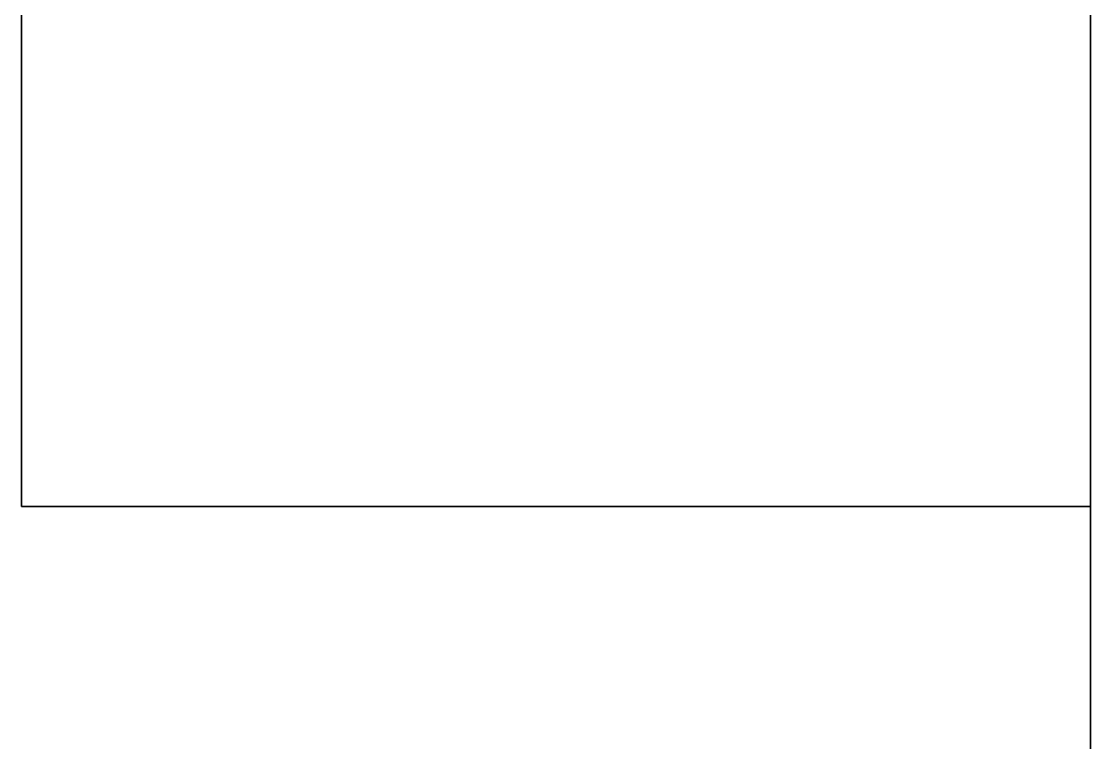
# Model space of a CAD drawing. Header units: millimetres. Extents: x -58 to 58, y -6 to 23.
# Drawn here: x 36.95 to 37.5, y 13.604 to 13.975 of the extents above; entities that cross this region are included whole.
import ezdxf

# ---------------------------------------------------------------- set-up
doc = ezdxf.new("R2010")
doc.units = ezdxf.units.MM
doc.header["$MEASUREMENT"] = 0
doc.layers.add('CL57_ASM', color=7, linetype='CONTINUOUS')

msp = doc.modelspace()

# ---------------------------------------------------------------- linework, layer by layer
at = {"layer": 'CL57_ASM'}
for p, q in [((36.95, 13.7254, -54.87), (36.95, 17.7462, -54.87)), ((36.95, 17.7462, -55.23), (36.95, 13.7254, -55.23)), ((36.95, 13.7254, -54.87), (36.95, 17.7462, -54.87)), ((36.95, 17.7462, -55.23), (36.95, 13.7254, -55.23)), ((36.95, 17.7462, -54.18), (36.95, 13.7254, -54.18)), ((36.95, 13.7254, -53.82), (36.95, 17.7462, -53.82)), ((36.95, 13.7254, -53.82), (36.95, 17.7462, -53.82)), ((36.95, 17.7462, -54.18), (36.95, 13.7254, -54.18)), ((36.95, 17.7462, -53.13), (36.95, 13.7254, -53.13)), ((36.95, 13.7254, -52.77), (36.95, 17.7462, -52.77)), ((36.95, 13.7254, -52.77), (36.95, 17.7462, -52.77)), ((36.95, 17.7462, -53.13), (36.95, 13.7254, -53.13)), ((36.95, 17.7462, -52.08), (36.95, 13.7254, -52.08)), ((36.95, 13.7254, -51.72), (36.95, 17.7462, -51.72)), ((36.95, 13.7254, -51.72), (36.95, 17.7462, -51.72)), ((36.95, 17.7462, -52.08), (36.95, 13.7254, -52.08)), ((36.95, 17.7462, -51.03), (36.95, 13.7254, -51.03)), ((36.95, 13.7254, -50.67), (36.95, 17.7462, -50.67)), ((36.95, 13.7254, -50.67), (36.95, 17.7462, -50.67)), ((36.95, 17.7462, -51.03), (36.95, 13.7254, -51.03)), ((36.95, 17.7462, -49.98), (36.95, 13.7254, -49.98)), ((36.95, 13.7254, -49.62), (36.95, 17.7462, -49.62)), ((36.95, 13.7254, -49.62), (36.95, 17.7462, -49.62)), ((36.95, 17.7462, -49.98), (36.95, 13.7254, -49.98)), ((36.95, 17.7462, -48.93), (36.95, 13.7254, -48.93)), ((36.95, 13.7254, -48.57), (36.95, 17.7462, -48.57)), ((36.95, 13.7254, -48.57), (36.95, 17.7462, -48.57)), ((36.95, 17.7462, -48.93), (36.95, 13.7254, -48.93)), ((36.95, 17.7462, -47.88), (36.95, 13.7254, -47.88)), ((36.95, 13.7254, -47.52), (36.95, 17.7462, -47.52)), ((36.95, 13.7254, -47.52), (36.95, 17.7462, -47.52)), ((36.95, 17.7462, -47.88), (36.95, 13.7254, -47.88)), ((36.95, 13.7254, -54.87), (36.95, 17.7462, -54.87)), ((36.95, 17.7462, -55.23), (36.95, 13.7254, -55.23)), ((36.95, 13.7254, -54.87), (36.95, 17.7462, -54.87)), ((36.95, 17.7462, -55.23), (36.95, 13.7254, -55.23)), ((36.95, 17.7462, -54.18), (36.95, 13.7254, -54.18)), ((36.95, 13.7254, -53.82), (36.95, 17.7462, -53.82)), ((36.95, 13.7254, -53.82), (36.95, 17.7462, -53.82)), ((36.95, 17.7462, -54.18), (36.95, 13.7254, -54.18)), ((36.95, 17.7462, -53.13), (36.95, 13.7254, -53.13)), ((36.95, 13.7254, -52.77), (36.95, 17.7462, -52.77)), ((36.95, 13.7254, -52.77), (36.95, 17.7462, -52.77)), ((36.95, 17.7462, -53.13), (36.95, 13.7254, -53.13)), ((36.95, 17.7462, -52.08), (36.95, 13.7254, -52.08)), ((36.95, 13.7254, -51.72), (36.95, 17.7462, -51.72)), ((36.95, 13.7254, -51.72), (36.95, 17.7462, -51.72)), ((36.95, 17.7462, -52.08), (36.95, 13.7254, -52.08)), ((36.95, 17.7462, -51.03), (36.95, 13.7254, -51.03)), ((36.95, 13.7254, -50.67), (36.95, 17.7462, -50.67)), ((36.95, 13.7254, -50.67), (36.95, 17.7462, -50.67)), ((36.95, 17.7462, -51.03), (36.95, 13.7254, -51.03)), ((36.95, 17.7462, -49.98), (36.95, 13.7254, -49.98)), ((36.95, 13.7254, -49.62), (36.95, 17.7462, -49.62)), ((36.95, 13.7254, -49.62), (36.95, 17.7462, -49.62)), ((36.95, 17.7462, -49.98), (36.95, 13.7254, -49.98)), ((36.95, 17.7462, -48.93), (36.95, 13.7254, -48.93)), ((36.95, 13.7254, -48.57), (36.95, 17.7462, -48.57)), ((36.95, 13.7254, -48.57), (36.95, 17.7462, -48.57)), ((36.95, 17.7462, -48.93), (36.95, 13.7254, -48.93)), ((36.95, 17.7462, -47.88), (36.95, 13.7254, -47.88)), ((36.95, 13.7254, -47.52), (36.95, 17.7462, -47.52)), ((36.95, 13.7254, -47.52), (36.95, 17.7462, -47.52)), ((36.95, 17.7462, -47.88), (36.95, 13.7254, -47.88)), ((36.95, 13.7254, -54.87), (36.95, 17.7462, -54.87)), ((36.95, 17.7462, -55.23), (36.95, 13.7254, -55.23)), ((36.95, 13.7254, -54.87), (36.95, 17.7462, -54.87)), ((36.95, 17.7462, -55.23), (36.95, 13.7254, -55.23)), ((36.95, 17.7462, -54.18), (36.95, 13.7254, -54.18)), ((36.95, 13.7254, -53.82), (36.95, 17.7462, -53.82)), ((36.95, 13.7254, -53.82), (36.95, 17.7462, -53.82)), ((36.95, 17.7462, -54.18), (36.95, 13.7254, -54.18)), ((36.95, 17.7462, -53.13), (36.95, 13.7254, -53.13)), ((36.95, 13.7254, -52.77), (36.95, 17.7462, -52.77)), ((36.95, 13.7254, -52.77), (36.95, 17.7462, -52.77)), ((36.95, 17.7462, -53.13), (36.95, 13.7254, -53.13)), ((36.95, 17.7462, -52.08), (36.95, 13.7254, -52.08)), ((36.95, 13.7254, -51.72), (36.95, 17.7462, -51.72)), ((36.95, 13.7254, -51.72), (36.95, 17.7462, -51.72)), ((36.95, 17.7462, -52.08), (36.95, 13.7254, -52.08)), ((36.95, 17.7462, -51.03), (36.95, 13.7254, -51.03)), ((36.95, 13.7254, -50.67), (36.95, 17.7462, -50.67)), ((36.95, 13.7254, -50.67), (36.95, 17.7462, -50.67)), ((36.95, 17.7462, -51.03), (36.95, 13.7254, -51.03)), ((36.95, 17.7462, -49.98), (36.95, 13.7254, -49.98)), ((36.95, 13.7254, -49.62), (36.95, 17.7462, -49.62)), ((36.95, 13.7254, -49.62), (36.95, 17.7462, -49.62)), ((36.95, 17.7462, -49.98), (36.95, 13.7254, -49.98)), ((36.95, 17.7462, -48.93), (36.95, 13.7254, -48.93)), ((36.95, 13.7254, -48.57), (36.95, 17.7462, -48.57)), ((36.95, 13.7254, -48.57), (36.95, 17.7462, -48.57)), ((36.95, 17.7462, -48.93), (36.95, 13.7254, -48.93)), ((36.95, 17.7462, -47.88), (36.95, 13.7254, -47.88)), ((36.95, 13.7254, -47.52), (36.95, 17.7462, -47.52)), ((36.95, 13.7254, -47.52), (36.95, 17.7462, -47.52)), ((36.95, 17.7462, -47.88), (36.95, 13.7254, -47.88)), ((37.5, 12.2, -46.525), (37.5, 17.2, -46.525)), ((37.5, 17.2, -56.275), (37.5, 12.2, -56.275)), ((37.5, 17.2, -54.18), (37.5, 13.7254, -54.18)), ((37.5, 13.7254, -53.82), (37.5, 17.2, -53.82)), ((37.5, 17.2, -53.13), (37.5, 13.7254, -53.13)), ((37.5, 13.7254, -52.77), (37.5, 17.2, -52.77)), ((37.5, 17.2, -52.08), (37.5, 13.7254, -52.08)), ((37.5, 13.7254, -51.72), (37.5, 17.2, -51.72)), ((37.5, 17.2, -51.03), (37.5, 13.7254, -51.03)), ((37.5, 13.7254, -50.67), (37.5, 17.2, -50.67)), ((37.5, 17.2, -49.98), (37.5, 13.7254, -49.98)), ((37.5, 13.7254, -49.62), (37.5, 17.2, -49.62)), ((37.5, 17.2, -48.93), (37.5, 13.7254, -48.93)), ((37.5, 13.7254, -48.57), (37.5, 17.2, -48.57)), ((37.5, 17.2, -47.88), (37.5, 13.7254, -47.88)), ((37.5, 13.7254, -47.52), (37.5, 17.2, -47.52)), ((37.5, 12.2, -46.525), (37.5, 17.2, -46.525)), ((37.5, 17.2, -56.275), (37.5, 12.2, -56.275)), ((37.5, 17.2, -55.23), (37.5, 13.7254, -55.23)), ((37.5, 13.7254, -54.87), (37.5, 17.2, -54.87)), ((37.5, 13.7254, -54.87), (37.5, 17.2, -54.87)), ((37.5, 17.2, -55.23), (37.5, 13.7254, -55.23)), ((37.5, 17.2, -54.18), (37.5, 13.7254, -54.18)), ((37.5, 13.7254, -53.82), (37.5, 17.2, -53.82)), ((37.5, 17.2, -53.13), (37.5, 13.7254, -53.13)), ((37.5, 13.7254, -52.77), (37.5, 17.2, -52.77)), ((37.5, 17.2, -52.08), (37.5, 13.7254, -52.08)), ((37.5, 13.7254, -51.72), (37.5, 17.2, -51.72)), ((37.5, 17.2, -51.03), (37.5, 13.7254, -51.03)), ((37.5, 13.7254, -50.67), (37.5, 17.2, -50.67)), ((37.5, 17.2, -49.98), (37.5, 13.7254, -49.98)), ((37.5, 13.7254, -49.62), (37.5, 17.2, -49.62)), ((37.5, 17.2, -48.93), (37.5, 13.7254, -48.93)), ((37.5, 13.7254, -48.57), (37.5, 17.2, -48.57)), ((37.5, 17.2, -47.88), (37.5, 13.7254, -47.88)), ((37.5, 13.7254, -47.52), (37.5, 17.2, -47.52)), ((37.5, 12.2, -46.525), (37.5, 17.2, -46.525)), ((37.5, 17.2, -56.275), (37.5, 12.2, -56.275)), ((37.5, 17.2, -54.18), (37.5, 13.7254, -54.18)), ((37.5, 13.7254, -53.82), (37.5, 17.2, -53.82)), ((37.5, 17.2, -53.13), (37.5, 13.7254, -53.13)), ((37.5, 13.7254, -52.77), (37.5, 17.2, -52.77)), ((37.5, 17.2, -52.08), (37.5, 13.7254, -52.08)), ((37.5, 13.7254, -51.72), (37.5, 17.2, -51.72)), ((37.5, 17.2, -51.03), (37.5, 13.7254, -51.03)), ((37.5, 13.7254, -50.67), (37.5, 17.2, -50.67)), ((37.5, 17.2, -49.98), (37.5, 13.7254, -49.98)), ((37.5, 13.7254, -49.62), (37.5, 17.2, -49.62)), ((37.5, 17.2, -48.93), (37.5, 13.7254, -48.93)), ((37.5, 13.7254, -48.57), (37.5, 17.2, -48.57)), ((37.5, 17.2, -47.88), (37.5, 13.7254, -47.88)), ((37.5, 13.7254, -47.52), (37.5, 17.2, -47.52)), ((37.5, 12.2, -46.525), (37.5, 17.2, -46.525)), ((37.5, 17.2, -56.275), (37.5, 12.2, -56.275)), ((37.5, 17.2, -55.23), (37.5, 13.7254, -55.23)), ((37.5, 13.7254, -54.87), (37.5, 17.2, -54.87)), ((37.5, 13.7254, -54.87), (37.5, 17.2, -54.87)), ((37.5, 17.2, -55.23), (37.5, 13.7254, -55.23)), ((37.5, 17.2, -54.18), (37.5, 13.7254, -54.18)), ((37.5, 13.7254, -53.82), (37.5, 17.2, -53.82)), ((37.5, 17.2, -53.13), (37.5, 13.7254, -53.13)), ((37.5, 13.7254, -52.77), (37.5, 17.2, -52.77)), ((37.5, 17.2, -52.08), (37.5, 13.7254, -52.08)), ((37.5, 13.7254, -51.72), (37.5, 17.2, -51.72)), ((37.5, 17.2, -51.03), (37.5, 13.7254, -51.03)), ((37.5, 13.7254, -50.67), (37.5, 17.2, -50.67)), ((37.5, 17.2, -49.98), (37.5, 13.7254, -49.98)), ((37.5, 13.7254, -49.62), (37.5, 17.2, -49.62)), ((37.5, 17.2, -48.93), (37.5, 13.7254, -48.93)), ((37.5, 13.7254, -48.57), (37.5, 17.2, -48.57)), ((37.5, 17.2, -47.88), (37.5, 13.7254, -47.88)), ((37.5, 13.7254, -47.52), (37.5, 17.2, -47.52)), ((37.5, 12.2, -46.525), (37.5, 17.2, -46.525)), ((37.5, 17.2, -56.275), (37.5, 12.2, -56.275)), ((37.5, 17.2, -54.18), (37.5, 13.7254, -54.18)), ((37.5, 13.7254, -53.82), (37.5, 17.2, -53.82)), ((37.5, 17.2, -53.13), (37.5, 13.7254, -53.13)), ((37.5, 13.7254, -52.77), (37.5, 17.2, -52.77)), ((37.5, 17.2, -52.08), (37.5, 13.7254, -52.08)), ((37.5, 13.7254, -51.72), (37.5, 17.2, -51.72)), ((37.5, 17.2, -51.03), (37.5, 13.7254, -51.03)), ((37.5, 13.7254, -50.67), (37.5, 17.2, -50.67)), ((37.5, 17.2, -49.98), (37.5, 13.7254, -49.98)), ((37.5, 13.7254, -49.62), (37.5, 17.2, -49.62)), ((37.5, 17.2, -48.93), (37.5, 13.7254, -48.93)), ((37.5, 13.7254, -48.57), (37.5, 17.2, -48.57)), ((37.5, 17.2, -47.88), (37.5, 13.7254, -47.88)), ((37.5, 13.7254, -47.52), (37.5, 17.2, -47.52)), ((37.5, 12.2, -46.525), (37.5, 17.2, -46.525)), ((37.5, 17.2, -56.275), (37.5, 12.2, -56.275)), ((37.5, 17.2, -55.23), (37.5, 13.7254, -55.23)), ((37.5, 13.7254, -54.87), (37.5, 17.2, -54.87)), ((37.5, 13.7254, -54.87), (37.5, 17.2, -54.87)), ((37.5, 17.2, -55.23), (37.5, 13.7254, -55.23)), ((37.5, 17.2, -54.18), (37.5, 13.7254, -54.18)), ((37.5, 13.7254, -53.82), (37.5, 17.2, -53.82)), ((37.5, 17.2, -53.13), (37.5, 13.7254, -53.13)), ((37.5, 13.7254, -52.77), (37.5, 17.2, -52.77)), ((37.5, 17.2, -52.08), (37.5, 13.7254, -52.08)), ((37.5, 13.7254, -51.72), (37.5, 17.2, -51.72)), ((37.5, 17.2, -51.03), (37.5, 13.7254, -51.03)), ((37.5, 13.7254, -50.67), (37.5, 17.2, -50.67)), ((37.5, 17.2, -49.98), (37.5, 13.7254, -49.98)), ((37.5, 13.7254, -49.62), (37.5, 17.2, -49.62)), ((37.5, 17.2, -48.93), (37.5, 13.7254, -48.93)), ((37.5, 13.7254, -48.57), (37.5, 17.2, -48.57)), ((37.5, 17.2, -47.88), (37.5, 13.7254, -47.88)), ((37.5, 13.7254, -47.52), (37.5, 17.2, -47.52)), ((37.5, 13.7254, -54.87), (36.95, 13.7254, -54.87)), ((36.95, 13.7254, -55.23), (37.5, 13.7254, -55.23)), ((36.95, 13.7254, -55.23), (37.5, 13.7254, -55.23)), ((36.95, 13.7254, -55.23), (36.95, 13.7254, -54.87)), ((37.5, 13.7254, -54.87), (36.95, 13.7254, -54.87)), ((36.95, 13.7254, -55.23), (36.95, 13.7254, -54.87)), ((36.95, 13.7254, -54.18), (37.5, 13.7254, -54.18)), ((36.95, 13.7254, -54.18), (37.5, 13.7254, -54.18)), ((36.95, 13.7254, -54.18), (36.95, 13.7254, -53.82)), ((37.5, 13.7254, -53.82), (36.95, 13.7254, -53.82)), ((37.5, 13.7254, -53.82), (36.95, 13.7254, -53.82)), ((36.95, 13.7254, -54.18), (36.95, 13.7254, -53.82)), ((36.95, 13.7254, -53.13), (37.5, 13.7254, -53.13)), ((36.95, 13.7254, -53.13), (37.5, 13.7254, -53.13)), ((36.95, 13.7254, -53.13), (36.95, 13.7254, -52.77)), ((37.5, 13.7254, -52.77), (36.95, 13.7254, -52.77)), ((37.5, 13.7254, -52.77), (36.95, 13.7254, -52.77)), ((36.95, 13.7254, -53.13), (36.95, 13.7254, -52.77)), ((36.95, 13.7254, -52.08), (37.5, 13.7254, -52.08)), ((36.95, 13.7254, -52.08), (37.5, 13.7254, -52.08)), ((36.95, 13.7254, -52.08), (36.95, 13.7254, -51.72)), ((37.5, 13.7254, -51.72), (36.95, 13.7254, -51.72)), ((37.5, 13.7254, -51.72), (36.95, 13.7254, -51.72)), ((36.95, 13.7254, -52.08), (36.95, 13.7254, -51.72)), ((36.95, 13.7254, -51.03), (37.5, 13.7254, -51.03)), ((36.95, 13.7254, -51.03), (37.5, 13.7254, -51.03)), ((36.95, 13.7254, -51.03), (36.95, 13.7254, -50.67)), ((37.5, 13.7254, -50.67), (36.95, 13.7254, -50.67)), ((37.5, 13.7254, -50.67), (36.95, 13.7254, -50.67)), ((36.95, 13.7254, -51.03), (36.95, 13.7254, -50.67)), ((36.95, 13.7254, -49.98), (37.5, 13.7254, -49.98)), ((36.95, 13.7254, -49.98), (37.5, 13.7254, -49.98)), ((36.95, 13.7254, -49.98), (36.95, 13.7254, -49.62)), ((37.5, 13.7254, -49.62), (36.95, 13.7254, -49.62)), ((37.5, 13.7254, -49.62), (36.95, 13.7254, -49.62)), ((36.95, 13.7254, -49.98), (36.95, 13.7254, -49.62)), ((36.95, 13.7254, -48.93), (37.5, 13.7254, -48.93)), ((36.95, 13.7254, -48.93), (37.5, 13.7254, -48.93)), ((36.95, 13.7254, -48.93), (36.95, 13.7254, -48.57)), ((37.5, 13.7254, -48.57), (36.95, 13.7254, -48.57)), ((37.5, 13.7254, -48.57), (36.95, 13.7254, -48.57)), ((36.95, 13.7254, -48.93), (36.95, 13.7254, -48.57)), ((36.95, 13.7254, -47.88), (37.5, 13.7254, -47.88)), ((36.95, 13.7254, -47.88), (37.5, 13.7254, -47.88)), ((36.95, 13.7254, -47.88), (36.95, 13.7254, -47.52)), ((37.5, 13.7254, -47.52), (36.95, 13.7254, -47.52)), ((37.5, 13.7254, -47.52), (36.95, 13.7254, -47.52)), ((36.95, 13.7254, -47.88), (36.95, 13.7254, -47.52)), ((37.5, 13.7254, -54.87), (36.95, 13.7254, -54.87)), ((36.95, 13.7254, -55.23), (37.5, 13.7254, -55.23)), ((36.95, 13.7254, -55.23), (37.5, 13.7254, -55.23)), ((36.95, 13.7254, -55.23), (36.95, 13.7254, -54.87)), ((37.5, 13.7254, -54.87), (36.95, 13.7254, -54.87)), ((36.95, 13.7254, -55.23), (36.95, 13.7254, -54.87)), ((36.95, 13.7254, -54.18), (37.5, 13.7254, -54.18)), ((36.95, 13.7254, -54.18), (37.5, 13.7254, -54.18)), ((36.95, 13.7254, -54.18), (36.95, 13.7254, -53.82)), ((37.5, 13.7254, -53.82), (36.95, 13.7254, -53.82)), ((37.5, 13.7254, -53.82), (36.95, 13.7254, -53.82)), ((36.95, 13.7254, -54.18), (36.95, 13.7254, -53.82)), ((36.95, 13.7254, -53.13), (37.5, 13.7254, -53.13)), ((36.95, 13.7254, -53.13), (37.5, 13.7254, -53.13)), ((36.95, 13.7254, -53.13), (36.95, 13.7254, -52.77)), ((37.5, 13.7254, -52.77), (36.95, 13.7254, -52.77)), ((37.5, 13.7254, -52.77), (36.95, 13.7254, -52.77)), ((36.95, 13.7254, -53.13), (36.95, 13.7254, -52.77)), ((36.95, 13.7254, -52.08), (37.5, 13.7254, -52.08)), ((36.95, 13.7254, -52.08), (37.5, 13.7254, -52.08)), ((36.95, 13.7254, -52.08), (36.95, 13.7254, -51.72)), ((37.5, 13.7254, -51.72), (36.95, 13.7254, -51.72)), ((37.5, 13.7254, -51.72), (36.95, 13.7254, -51.72)), ((36.95, 13.7254, -52.08), (36.95, 13.7254, -51.72)), ((36.95, 13.7254, -51.03), (37.5, 13.7254, -51.03)), ((36.95, 13.7254, -51.03), (37.5, 13.7254, -51.03)), ((36.95, 13.7254, -51.03), (36.95, 13.7254, -50.67)), ((37.5, 13.7254, -50.67), (36.95, 13.7254, -50.67)), ((37.5, 13.7254, -50.67), (36.95, 13.7254, -50.67)), ((36.95, 13.7254, -51.03), (36.95, 13.7254, -50.67)), ((36.95, 13.7254, -49.98), (37.5, 13.7254, -49.98)), ((36.95, 13.7254, -49.98), (37.5, 13.7254, -49.98)), ((36.95, 13.7254, -49.98), (36.95, 13.7254, -49.62)), ((37.5, 13.7254, -49.62), (36.95, 13.7254, -49.62)), ((37.5, 13.7254, -49.62), (36.95, 13.7254, -49.62)), ((36.95, 13.7254, -49.98), (36.95, 13.7254, -49.62)), ((36.95, 13.7254, -48.93), (37.5, 13.7254, -48.93)), ((36.95, 13.7254, -48.93), (37.5, 13.7254, -48.93)), ((36.95, 13.7254, -48.93), (36.95, 13.7254, -48.57)), ((37.5, 13.7254, -48.57), (36.95, 13.7254, -48.57)), ((37.5, 13.7254, -48.57), (36.95, 13.7254, -48.57)), ((36.95, 13.7254, -48.93), (36.95, 13.7254, -48.57)), ((36.95, 13.7254, -47.88), (37.5, 13.7254, -47.88)), ((36.95, 13.7254, -47.88), (37.5, 13.7254, -47.88)), ((36.95, 13.7254, -47.88), (36.95, 13.7254, -47.52)), ((37.5, 13.7254, -47.52), (36.95, 13.7254, -47.52)), ((37.5, 13.7254, -47.52), (36.95, 13.7254, -47.52)), ((36.95, 13.7254, -47.88), (36.95, 13.7254, -47.52)), ((37.5, 13.7254, -54.87), (36.95, 13.7254, -54.87)), ((36.95, 13.7254, -55.23), (37.5, 13.7254, -55.23)), ((36.95, 13.7254, -55.23), (37.5, 13.7254, -55.23)), ((36.95, 13.7254, -55.23), (36.95, 13.7254, -54.87)), ((37.5, 13.7254, -54.87), (36.95, 13.7254, -54.87)), ((36.95, 13.7254, -55.23), (36.95, 13.7254, -54.87)), ((36.95, 13.7254, -54.18), (37.5, 13.7254, -54.18)), ((36.95, 13.7254, -54.18), (37.5, 13.7254, -54.18)), ((36.95, 13.7254, -54.18), (36.95, 13.7254, -53.82)), ((37.5, 13.7254, -53.82), (36.95, 13.7254, -53.82)), ((37.5, 13.7254, -53.82), (36.95, 13.7254, -53.82)), ((36.95, 13.7254, -54.18), (36.95, 13.7254, -53.82)), ((36.95, 13.7254, -53.13), (37.5, 13.7254, -53.13)), ((36.95, 13.7254, -53.13), (37.5, 13.7254, -53.13)), ((36.95, 13.7254, -53.13), (36.95, 13.7254, -52.77)), ((37.5, 13.7254, -52.77), (36.95, 13.7254, -52.77)), ((37.5, 13.7254, -52.77), (36.95, 13.7254, -52.77)), ((36.95, 13.7254, -53.13), (36.95, 13.7254, -52.77)), ((36.95, 13.7254, -52.08), (37.5, 13.7254, -52.08)), ((36.95, 13.7254, -52.08), (37.5, 13.7254, -52.08)), ((36.95, 13.7254, -52.08), (36.95, 13.7254, -51.72)), ((37.5, 13.7254, -51.72), (36.95, 13.7254, -51.72)), ((37.5, 13.7254, -51.72), (36.95, 13.7254, -51.72)), ((36.95, 13.7254, -52.08), (36.95, 13.7254, -51.72)), ((36.95, 13.7254, -51.03), (37.5, 13.7254, -51.03)), ((36.95, 13.7254, -51.03), (37.5, 13.7254, -51.03)), ((36.95, 13.7254, -51.03), (36.95, 13.7254, -50.67)), ((37.5, 13.7254, -50.67), (36.95, 13.7254, -50.67)), ((37.5, 13.7254, -50.67), (36.95, 13.7254, -50.67)), ((36.95, 13.7254, -51.03), (36.95, 13.7254, -50.67)), ((36.95, 13.7254, -49.98), (37.5, 13.7254, -49.98)), ((36.95, 13.7254, -49.98), (37.5, 13.7254, -49.98)), ((36.95, 13.7254, -49.98), (36.95, 13.7254, -49.62)), ((37.5, 13.7254, -49.62), (36.95, 13.7254, -49.62)), ((37.5, 13.7254, -49.62), (36.95, 13.7254, -49.62)), ((36.95, 13.7254, -49.98), (36.95, 13.7254, -49.62)), ((36.95, 13.7254, -48.93), (37.5, 13.7254, -48.93)), ((36.95, 13.7254, -48.93), (37.5, 13.7254, -48.93)), ((36.95, 13.7254, -48.93), (36.95, 13.7254, -48.57)), ((37.5, 13.7254, -48.57), (36.95, 13.7254, -48.57)), ((37.5, 13.7254, -48.57), (36.95, 13.7254, -48.57)), ((36.95, 13.7254, -48.93), (36.95, 13.7254, -48.57)), ((36.95, 13.7254, -47.88), (37.5, 13.7254, -47.88)), ((36.95, 13.7254, -47.88), (37.5, 13.7254, -47.88)), ((36.95, 13.7254, -47.88), (36.95, 13.7254, -47.52)), ((37.5, 13.7254, -47.52), (36.95, 13.7254, -47.52)), ((37.5, 13.7254, -47.52), (36.95, 13.7254, -47.52)), ((36.95, 13.7254, -47.88), (36.95, 13.7254, -47.52)), ((37.5, 13.7254, -54.18), (37.5, 13.7254, -53.82)), ((37.5, 13.7254, -53.13), (37.5, 13.7254, -52.77)), ((37.5, 13.7254, -52.08), (37.5, 13.7254, -51.72)), ((37.5, 13.7254, -51.03), (37.5, 13.7254, -50.67)), ((37.5, 13.7254, -49.98), (37.5, 13.7254, -49.62)), ((37.5, 13.7254, -48.93), (37.5, 13.7254, -48.57)), ((37.5, 13.7254, -47.88), (37.5, 13.7254, -47.52)), ((37.5, 13.7254, -55.23), (37.5, 13.7254, -54.87)), ((37.5, 13.7254, -55.23), (37.5, 13.7254, -54.87)), ((37.5, 13.7254, -54.18), (37.5, 13.7254, -53.82)), ((37.5, 13.7254, -53.13), (37.5, 13.7254, -52.77)), ((37.5, 13.7254, -52.08), (37.5, 13.7254, -51.72)), ((37.5, 13.7254, -51.03), (37.5, 13.7254, -50.67)), ((37.5, 13.7254, -49.98), (37.5, 13.7254, -49.62)), ((37.5, 13.7254, -48.93), (37.5, 13.7254, -48.57)), ((37.5, 13.7254, -47.88), (37.5, 13.7254, -47.52)), ((37.5, 13.7254, -54.18), (37.5, 13.7254, -53.82)), ((37.5, 13.7254, -53.13), (37.5, 13.7254, -52.77)), ((37.5, 13.7254, -52.08), (37.5, 13.7254, -51.72)), ((37.5, 13.7254, -51.03), (37.5, 13.7254, -50.67)), ((37.5, 13.7254, -49.98), (37.5, 13.7254, -49.62)), ((37.5, 13.7254, -48.93), (37.5, 13.7254, -48.57)), ((37.5, 13.7254, -47.88), (37.5, 13.7254, -47.52)), ((37.5, 13.7254, -55.23), (37.5, 13.7254, -54.87)), ((37.5, 13.7254, -55.23), (37.5, 13.7254, -54.87)), ((37.5, 13.7254, -54.18), (37.5, 13.7254, -53.82)), ((37.5, 13.7254, -53.13), (37.5, 13.7254, -52.77)), ((37.5, 13.7254, -52.08), (37.5, 13.7254, -51.72)), ((37.5, 13.7254, -51.03), (37.5, 13.7254, -50.67)), ((37.5, 13.7254, -49.98), (37.5, 13.7254, -49.62)), ((37.5, 13.7254, -48.93), (37.5, 13.7254, -48.57)), ((37.5, 13.7254, -47.88), (37.5, 13.7254, -47.52)), ((37.5, 13.7254, -54.18), (37.5, 13.7254, -53.82)), ((37.5, 13.7254, -53.13), (37.5, 13.7254, -52.77)), ((37.5, 13.7254, -52.08), (37.5, 13.7254, -51.72)), ((37.5, 13.7254, -51.03), (37.5, 13.7254, -50.67)), ((37.5, 13.7254, -49.98), (37.5, 13.7254, -49.62)), ((37.5, 13.7254, -48.93), (37.5, 13.7254, -48.57)), ((37.5, 13.7254, -47.88), (37.5, 13.7254, -47.52)), ((37.5, 13.7254, -55.23), (37.5, 13.7254, -54.87)), ((37.5, 13.7254, -55.23), (37.5, 13.7254, -54.87)), ((37.5, 13.7254, -54.18), (37.5, 13.7254, -53.82)), ((37.5, 13.7254, -53.13), (37.5, 13.7254, -52.77)), ((37.5, 13.7254, -52.08), (37.5, 13.7254, -51.72)), ((37.5, 13.7254, -51.03), (37.5, 13.7254, -50.67)), ((37.5, 13.7254, -49.98), (37.5, 13.7254, -49.62)), ((37.5, 13.7254, -48.93), (37.5, 13.7254, -48.57)), ((37.5, 13.7254, -47.88), (37.5, 13.7254, -47.52))]:
    msp.add_line(p, q, dxfattribs=at)

doc.saveas('drawing.dxf')
